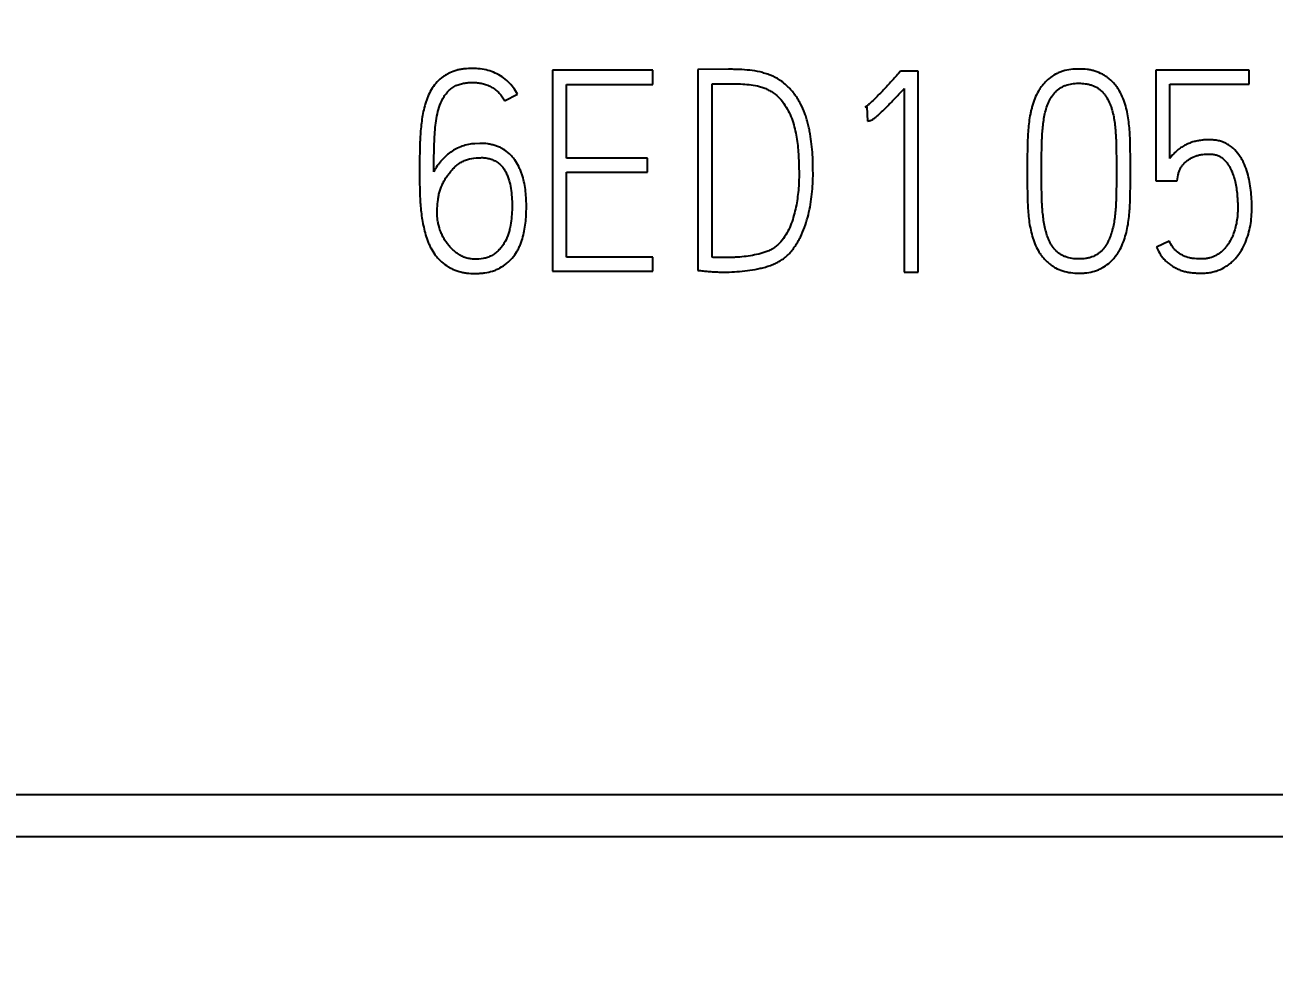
# Model space of a CAD drawing. Extents: x 0 to 420, y 0 to 297.
# Drawn here: x 121.36 to 131.27, y 167.11 to 174.7 of the extents above; entities that cross this region are included whole.
import ezdxf

# ---------------------------------------------------------------- set-up
doc = ezdxf.new("R2010")
doc.units = 0
doc.header["$LTSCALE"] = 23.1
for name, color, linetype in [('10000_FRONT', 7, 'CONTINUOUS'), ('10100_DIM_FRONT', 7, 'CONTINUOUS'), ('10500_FRONT_LABELING', 7, 'CONTINUOUS')]:
    doc.layers.add(name, color=color, linetype=linetype)
doc.styles.get("Standard").update_dxf_attribs({"font": 'txt', "width": 0.8})
doc.dimstyles.new('DIMSTYLE_1', dxfattribs={"dimtxt": 3.5, "dimasz": 3.5, "dimexe": 0.18, "dimexo": 0.0625, "dimgap": 0.09, "dimtad": 1, "dimtxsty": 'STANDARD', "dimcen": 0.09, "dimazin": 3, "dimtp": 0.05, "dimtm": 0.05, "dimtfac": 1, "dimtofl": 0, "dimtmove": 0, "dimatfit": 3, "dimtolj": 1})

# ---------------------------------------------------------------- blocks, each defined once
blk = doc.blocks.new('*D1')
at = {"layer": '10100_DIM_FRONT', "linetype": 'CONTINUOUS'}
for p, q in [((110.808052, 190.739389), (110.808052, 134.086548)), ((146.308052, 190.739389), (146.308052, 134.086548)), ((110.808052, 136.086548), (128.558052, 136.086548)), ((146.308052, 136.086548), (128.558052, 136.086548))]:
    blk.add_line(p, q, dxfattribs=at)
for points in [[(114.308052, 136.586548), (110.808052, 136.086548), (114.308052, 135.586548)], [(142.808052, 135.586548), (146.308052, 136.086548), (142.808052, 136.586548)]]:
    blk.add_solid(points, dxfattribs=at)
at = {"layer": '10100_DIM_FRONT', "linetype": 'CONTINUOUS', "width": 0.678571}
blk.add_text('35,5', height=3.5, dxfattribs=at).set_placement((124.727394, 136.961548))

msp = doc.modelspace()

# ---------------------------------------------------------------- linework, layer by layer
at = {"layer": '10000_FRONT', "color": 7, "linetype": 'CONTINUOUS'}
for p, q in [((110.8081, 168.5929), (146.3081, 168.5929)), ((110.8081, 168.2599), (146.3081, 168.2599))]:
    msp.add_line(p, q, dxfattribs=at)
at = {"layer": '10500_FRONT_LABELING', "color": 7, "linetype": 'CONTINUOUS'}
for p, q in [((126.9418, 174.347), (126.6977, 174.3448)), ((126.6977, 174.3448), (126.6977, 172.7515)), ((125.5437, 174.3404), (125.5437, 172.7448)), ((126.3404, 174.3404), (125.5437, 174.3404)), ((126.3404, 174.2272), (126.3404, 174.3404)), ((128.3065, 174.3315), (128.291, 174.3138)), ((128.4463, 174.3315), (128.3065, 174.3315)), ((128.4463, 172.7382), (128.4463, 174.3315)), ((130.3326, 174.3404), (130.3326, 173.4616)), ((131.0716, 174.3404), (130.3326, 174.3404)), ((131.0716, 174.2294), (131.0716, 174.3404)), ((125.1642, 174.0963), (125.2663, 174.1495)), ((125.6547, 173.6414), (125.6547, 174.2272)), ((125.6547, 174.2272), (126.3404, 174.2272)), ((126.8108, 172.8558), (126.8108, 174.2317)), ((126.8108, 174.2317), (126.9861, 174.2317)), ((128.3354, 174.1939), (128.3354, 172.7382)), ((130.4436, 173.6391), (130.4436, 174.2294)), ((130.4436, 174.2294), (131.0716, 174.2294)), ((128.0247, 174.0452), (128.038, 174.0497)), ((128.038, 174.0497), (128.0447, 173.9365)), ((124.9689, 173.759), (124.929, 173.7568)), ((124.9379, 173.6436), (124.9734, 173.6458)), ((126.2982, 173.6414), (125.6547, 173.6414)), ((126.2982, 173.5304), (126.2982, 173.6414)), ((129.3118, 173.5504), (129.3118, 173.526)), ((129.425, 173.526), (129.425, 173.5504)), ((130.0197, 173.5504), (130.0197, 173.526)), ((130.1307, 173.526), (130.1307, 173.5504)), ((125.6547, 172.8558), (125.6547, 173.5304)), ((125.6547, 173.5304), (126.2982, 173.5304)), ((130.3326, 173.4616), (130.5013, 173.4616)), ((130.5013, 173.4616), (130.5101, 173.5104)), ((130.4391, 172.9823), (130.337, 172.9357)), ((126.3404, 172.8558), (125.6547, 172.8558)), ((126.3404, 172.7448), (126.3404, 172.8558)), ((125.5437, 172.7448), (126.3404, 172.7448)), ((128.3354, 172.7382), (128.4463, 172.7382))]:
    msp.add_line(p, q, dxfattribs=at)
for points, knots in [([(125.2663, 174.1495), (125.2568, 174.168), (125.2458, 174.1855), (125.2213, 174.2184), (125.2076, 174.2339), (125.1774, 174.2626), (125.1613, 174.2754), (125.1271, 174.2982), (125.1091, 174.3082), (125.0523, 174.3341), (125.0126, 174.3449), (124.9507, 174.3526), (124.93, 174.3537), (124.889, 174.3537), (124.8685, 174.3527), (124.8379, 174.3493), (124.8277, 174.3479), (124.8074, 174.3444), (124.7972, 174.3422), (124.767, 174.3344), (124.7476, 174.3275), (124.7196, 174.3144), (124.7105, 174.3096), (124.6926, 174.2991), (124.6838, 174.2934), (124.6586, 174.2753), (124.6431, 174.2618), (124.6149, 174.2317), (124.6021, 174.2151), (124.5796, 174.1805), (124.5697, 174.1625), (124.5569, 174.1344), (124.553, 174.1249), (124.5456, 174.1056), (124.5422, 174.0957), (124.5328, 174.0662), (124.5275, 174.0463), (124.5182, 174.0064), (124.5142, 173.9864), (124.5077, 173.9461), (124.505, 173.9258), (124.5006, 173.8852), (124.4987, 173.8648), (124.4956, 173.824), (124.4944, 173.8036), (124.4917, 173.742), (124.491, 173.7009), (124.4899, 173.6189), (124.4896, 173.5779), (124.4896, 173.4959), (124.4901, 173.455), (124.4914, 173.3732), (124.4924, 173.3323), (124.4966, 173.2711), (124.4984, 173.2508), (124.5027, 173.2102), (124.5052, 173.1899), (124.5112, 173.1494), (124.5148, 173.1292), (124.5233, 173.0889), (124.5282, 173.0688), (124.5393, 173.0287), (124.5455, 173.0087), (124.5566, 172.9789), (124.5606, 172.969), (124.5692, 172.9497), (124.5738, 172.9402), (124.5886, 172.9122), (124.5997, 172.8942), (124.6184, 172.8683), (124.625, 172.8599), (124.6387, 172.8439), (124.6459, 172.8362), (124.6685, 172.8143), (124.685, 172.8012), (124.7113, 172.7834), (124.7204, 172.7778), (124.739, 172.7675), (124.7484, 172.7629), (124.7773, 172.7503), (124.7974, 172.7437), (124.8284, 172.7365), (124.8389, 172.7345), (124.8598, 172.7313), (124.8913, 172.7276), (124.9228, 172.7267), (124.9543, 172.7275), (124.9649, 172.728), (124.9859, 172.7297), (124.9965, 172.731), (125.028, 172.7357), (125.0486, 172.7403), (125.0787, 172.7499), (125.0886, 172.7535), (125.1082, 172.7616), (125.1179, 172.7661), (125.1461, 172.7809), (125.1637, 172.7925), (125.1882, 172.8121), (125.1961, 172.819), (125.2113, 172.8337), (125.2187, 172.8415), (125.2394, 172.8657), (125.2515, 172.8829), (125.2676, 172.9102), (125.2726, 172.9195), (125.2819, 172.9386), (125.2862, 172.9483), (125.306, 172.9972), (125.3163, 173.0379), (125.3271, 173.1002), (125.3299, 173.1212), (125.3341, 173.1631), (125.3355, 173.184), (125.3372, 173.2259), (125.3375, 173.2468), (125.3371, 173.2886), (125.3357, 173.3304), (125.3318, 173.3722), (125.3263, 173.414), (125.3227, 173.4349), (125.3136, 173.4762), (125.3082, 173.4965), (125.2981, 173.5265), (125.2944, 173.5364), (125.2863, 173.556), (125.2819, 173.5657), (125.2676, 173.594), (125.2568, 173.6119), (125.2383, 173.6372), (125.2317, 173.6454), (125.2178, 173.6612), (125.2104, 173.6689), (125.187, 173.6906), (125.1701, 173.7033), (125.1429, 173.7194), (125.1334, 173.7243), (125.1139, 173.733), (125.0941, 173.7406), (125.0738, 173.7463), (125.0534, 173.7513), (125.043, 173.7534), (125.0117, 173.7585), (124.9903, 173.7602), (124.9689, 173.759)], [0, 0, 0, 0, 0.015625, 0.015625, 0.03125, 0.03125, 0.046875, 0.046875, 0.0625, 0.0625, 0.09375, 0.09375, 0.109375, 0.109375, 0.125, 0.125, 0.132812, 0.132812, 0.140625, 0.140625, 0.15625, 0.15625, 0.164062, 0.164062, 0.171875, 0.171875, 0.1875, 0.1875, 0.203125, 0.203125, 0.21875, 0.21875, 0.226562, 0.226562, 0.234375, 0.234375, 0.25, 0.25, 0.265625, 0.265625, 0.28125, 0.28125, 0.296875, 0.296875, 0.3125, 0.3125, 0.34375, 0.34375, 0.375, 0.375, 0.40625, 0.40625, 0.4375, 0.4375, 0.453125, 0.453125, 0.46875, 0.46875, 0.484375, 0.484375, 0.5, 0.5, 0.515625, 0.515625, 0.523438, 0.523438, 0.53125, 0.53125, 0.546875, 0.546875, 0.554688, 0.554688, 0.5625, 0.5625, 0.578125, 0.578125, 0.585938, 0.585938, 0.59375, 0.59375, 0.609375, 0.609375, 0.617188, 0.617188, 0.625, 0.640625, 0.640625, 0.648438, 0.648438, 0.65625, 0.65625, 0.671875, 0.671875, 0.679688, 0.679688, 0.6875, 0.6875, 0.703125, 0.703125, 0.710938, 0.710938, 0.71875, 0.71875, 0.734375, 0.734375, 0.742188, 0.742188, 0.75, 0.75, 0.78125, 0.78125, 0.796875, 0.796875, 0.8125, 0.8125, 0.828125, 0.828125, 0.84375, 0.859375, 0.859375, 0.875, 0.875, 0.890625, 0.890625, 0.898438, 0.898438, 0.90625, 0.90625, 0.921875, 0.921875, 0.929688, 0.929688, 0.9375, 0.9375, 0.953125, 0.953125, 0.960938, 0.960938, 0.96875, 0.976562, 0.976562, 0.984375, 0.984375, 1, 1, 1, 1]), ([(126.6977, 172.7515), (126.7115, 172.7501), (126.7254, 172.7488), (126.7531, 172.7461), (126.767, 172.7448), (126.7947, 172.7423), (126.8085, 172.7412), (126.8362, 172.7396), (126.85, 172.7391), (126.8914, 172.738), (126.919, 172.7379), (126.9741, 172.7395), (127.0016, 172.741), (127.0566, 172.7455), (127.084, 172.7487), (127.1388, 172.7568), (127.1661, 172.7619), (127.207, 172.7711), (127.2206, 172.7745), (127.2478, 172.7821), (127.2612, 172.7865), (127.2875, 172.7962), (127.3005, 172.8015), (127.3258, 172.8134), (127.3383, 172.8198), (127.3625, 172.8342), (127.3743, 172.8422), (127.3964, 172.8594), (127.4068, 172.8687), (127.4364, 172.8981), (127.4538, 172.92), (127.4775, 172.955), (127.4849, 172.9668), (127.499, 172.991), (127.5056, 173.0032), (127.5243, 173.0406), (127.5351, 173.0662), (127.5541, 173.1187), (127.5624, 173.1456), (127.5769, 173.1996), (127.5831, 173.2267), (127.5934, 173.2812), (127.5975, 173.3086), (127.6042, 173.3635), (127.6069, 173.3911), (127.6106, 173.4465), (127.6116, 173.4742), (127.6121, 173.53), (127.6116, 173.558), (127.6104, 173.6138), (127.6097, 173.6417), (127.6065, 173.6973), (127.604, 173.725), (127.5979, 173.7802), (127.5941, 173.8077), (127.5867, 173.8488), (127.584, 173.8624), (127.5781, 173.8897), (127.5749, 173.9033), (127.568, 173.9304), (127.5643, 173.9439), (127.5561, 173.9709), (127.5517, 173.9843), (127.537, 174.0238), (127.5255, 174.0493), (127.5059, 174.0865), (127.499, 174.0987), (127.4841, 174.1226), (127.4761, 174.1343), (127.4594, 174.1569), (127.4506, 174.1678), (127.4322, 174.1888), (127.4227, 174.199), (127.4028, 174.2185), (127.3924, 174.2278), (127.3761, 174.2411), (127.3705, 174.2454), (127.3591, 174.2537), (127.3532, 174.2578), (127.3235, 174.277), (127.2984, 174.2896), (127.2595, 174.3053), (127.2463, 174.31), (127.2195, 174.3186), (127.2058, 174.3225), (127.1647, 174.3323), (127.1371, 174.3365), (127.0815, 174.3422), (127.0536, 174.3438), (127.0117, 174.3457), (126.9978, 174.3462), (126.9698, 174.347), (126.9558, 174.3472), (126.9418, 174.347)], [0, 0, 0, 0, 0.015625, 0.015625, 0.03125, 0.03125, 0.046875, 0.046875, 0.0625, 0.0625, 0.09375, 0.09375, 0.125, 0.125, 0.15625, 0.15625, 0.1875, 0.1875, 0.203125, 0.203125, 0.21875, 0.21875, 0.234375, 0.234375, 0.25, 0.25, 0.265625, 0.265625, 0.28125, 0.28125, 0.3125, 0.3125, 0.328125, 0.328125, 0.34375, 0.34375, 0.375, 0.375, 0.40625, 0.40625, 0.4375, 0.4375, 0.46875, 0.46875, 0.5, 0.5, 0.53125, 0.53125, 0.5625, 0.5625, 0.59375, 0.59375, 0.625, 0.625, 0.65625, 0.65625, 0.671875, 0.671875, 0.6875, 0.6875, 0.703125, 0.703125, 0.71875, 0.71875, 0.75, 0.75, 0.765625, 0.765625, 0.78125, 0.78125, 0.796875, 0.796875, 0.8125, 0.8125, 0.828125, 0.828125, 0.835938, 0.835938, 0.84375, 0.84375, 0.875, 0.875, 0.890625, 0.890625, 0.90625, 0.90625, 0.9375, 0.9375, 0.96875, 0.96875, 0.984375, 0.984375, 1, 1, 1, 1]), ([(130.1307, 173.5504), (130.1307, 173.5927), (130.1304, 173.635), (130.1295, 173.7195), (130.129, 173.7618), (130.1256, 173.8461), (130.1224, 173.8881), (130.1146, 173.951), (130.1114, 173.9719), (130.1035, 174.0136), (130.0987, 174.0344), (130.087, 174.0758), (130.0803, 174.0962), (130.0645, 174.136), (130.0553, 174.1553), (130.039, 174.1832), (130.0331, 174.1923), (130.0207, 174.2098), (130.0142, 174.2183), (129.9936, 174.2428), (129.9786, 174.258), (129.9537, 174.2786), (129.945, 174.2851), (129.9271, 174.2971), (129.918, 174.3026), (129.8897, 174.3176), (129.8699, 174.3256), (129.8389, 174.335), (129.8284, 174.3376), (129.8074, 174.3421), (129.7968, 174.3439), (129.765, 174.348), (129.7437, 174.3493), (129.7008, 174.3493), (129.6791, 174.348), (129.6367, 174.3424), (129.6158, 174.338), (129.585, 174.3287), (129.5748, 174.3251), (129.5548, 174.3169), (129.5256, 174.3032), (129.499, 174.2853), (129.4741, 174.2646), (129.4661, 174.2573), (129.451, 174.2421), (129.4438, 174.2342), (129.4301, 174.2177), (129.4236, 174.2092), (129.4112, 174.1916), (129.4053, 174.1825), (129.389, 174.1547), (129.38, 174.1354), (129.3642, 174.0959), (129.3575, 174.0757), (129.3486, 174.0448), (129.3459, 174.0344), (129.3408, 174.0137), (129.3386, 174.0032), (129.3323, 173.972), (129.3289, 173.951), (129.3204, 173.8882), (129.317, 173.8461), (129.3134, 173.7618), (129.313, 173.7195), (129.312, 173.635), (129.3118, 173.5927), (129.3118, 173.5504)], [0, 0, 0, 0, 0.0625, 0.0625, 0.125, 0.125, 0.1875, 0.1875, 0.21875, 0.21875, 0.25, 0.25, 0.28125, 0.28125, 0.3125, 0.3125, 0.328125, 0.328125, 0.34375, 0.34375, 0.375, 0.375, 0.390625, 0.390625, 0.40625, 0.40625, 0.4375, 0.4375, 0.453125, 0.453125, 0.46875, 0.46875, 0.5, 0.5, 0.53125, 0.53125, 0.5625, 0.5625, 0.578125, 0.578125, 0.59375, 0.625, 0.625, 0.640625, 0.640625, 0.65625, 0.65625, 0.671875, 0.671875, 0.6875, 0.6875, 0.71875, 0.71875, 0.75, 0.75, 0.765625, 0.765625, 0.78125, 0.78125, 0.8125, 0.8125, 0.875, 0.875, 0.9375, 0.9375, 1, 1, 1, 1]), ([(128.291, 174.3138), (128.2806, 174.3019), (128.2699, 174.2903), (128.2486, 174.267), (128.2379, 174.2554), (128.2059, 174.2205), (128.1844, 174.1974), (128.1409, 174.1517), (128.1191, 174.1289), (128.0851, 174.096), (128.0736, 174.0853), (128.0558, 174.0696), (128.0498, 174.0645), (128.0377, 174.0544), (128.0315, 174.0496), (128.0247, 174.0452)], [0, 0, 0, 0, 0.125, 0.125, 0.25, 0.25, 0.5, 0.5, 0.75, 0.75, 0.875, 0.875, 0.9375, 0.9375, 1, 1, 1, 1]), ([(124.6028, 173.5348), (124.6027, 173.5839), (124.6033, 173.633), (124.605, 173.7066), (124.6058, 173.7311), (124.6076, 173.7801), (124.6087, 173.8046), (124.6117, 173.8535), (124.6137, 173.878), (124.6193, 173.9268), (124.6231, 173.9512), (124.6327, 173.9992), (124.6385, 174.0229), (124.6534, 174.0693), (124.6625, 174.0921), (124.6804, 174.125), (124.687, 174.1355), (124.7014, 174.1555), (124.7093, 174.165), (124.7223, 174.1785), (124.7268, 174.1828), (124.7362, 174.1909), (124.741, 174.1948), (124.7559, 174.2056), (124.7665, 174.2118), (124.7832, 174.2198), (124.789, 174.2223), (124.8007, 174.2266), (124.8066, 174.2286), (124.8244, 174.2337), (124.8365, 174.2363), (124.8609, 174.2401), (124.8732, 174.2414), (124.898, 174.2428), (124.9104, 174.2429), (124.9351, 174.2421), (124.9474, 174.2411), (124.972, 174.2377), (124.9842, 174.2352), (125.0202, 174.2255), (125.043, 174.2162), (125.0699, 174.2005), (125.0752, 174.1972), (125.0854, 174.1902), (125.0904, 174.1865), (125.1048, 174.175), (125.1138, 174.1667), (125.1306, 174.1486), (125.1384, 174.1388), (125.1524, 174.1182), (125.1587, 174.1075), (125.1642, 174.0963)], [0, 0, 0, 0, 0.125, 0.125, 0.1875, 0.1875, 0.25, 0.25, 0.3125, 0.3125, 0.375, 0.375, 0.4375, 0.4375, 0.5, 0.5, 0.53125, 0.53125, 0.5625, 0.5625, 0.578125, 0.578125, 0.59375, 0.59375, 0.625, 0.625, 0.640625, 0.640625, 0.65625, 0.65625, 0.6875, 0.6875, 0.71875, 0.71875, 0.75, 0.75, 0.78125, 0.78125, 0.8125, 0.8125, 0.875, 0.875, 0.890625, 0.890625, 0.90625, 0.90625, 0.9375, 0.9375, 0.96875, 0.96875, 1, 1, 1, 1]), ([(126.9861, 174.2317), (127.0088, 174.2317), (127.0315, 174.231), (127.0766, 174.2286), (127.0991, 174.2269), (127.1439, 174.2212), (127.1662, 174.217), (127.1992, 174.2074), (127.21, 174.2037), (127.2313, 174.1957), (127.2418, 174.1913), (127.2623, 174.1815), (127.2723, 174.1761), (127.2919, 174.1642), (127.3014, 174.1577), (127.3286, 174.1368), (127.3447, 174.121), (127.3738, 174.0862), (127.3869, 174.0672), (127.4102, 174.0282), (127.4207, 174.0082), (127.439, 173.9668), (127.4469, 173.9455), (127.4607, 173.902), (127.4665, 173.88), (127.4766, 173.836), (127.4808, 173.8138), (127.4874, 173.7694), (127.4899, 173.7471), (127.4939, 173.7024), (127.4954, 173.6799), (127.4979, 173.635), (127.4989, 173.6125), (127.5004, 173.5675), (127.5009, 173.545), (127.5011, 173.4998), (127.5008, 173.4773), (127.499, 173.4323), (127.4975, 173.4099), (127.4934, 173.3652), (127.4883, 173.3207), (127.4808, 173.2764), (127.4717, 173.2324), (127.4664, 173.2104), (127.4481, 173.1449), (127.4329, 173.1024), (127.4015, 173.0419), (127.3899, 173.0226), (127.3637, 172.9861), (127.3492, 172.969), (127.3282, 172.9498), (127.3238, 172.946), (127.3149, 172.9389), (127.3014, 172.9286), (127.287, 172.9198), (127.267, 172.9095), (127.2565, 172.9052), (127.2352, 172.8972), (127.2244, 172.8935), (127.1919, 172.8835), (127.17, 172.8783), (127.126, 172.8694), (127.1038, 172.8657), (127.0593, 172.86), (127.0369, 172.8578), (127.0031, 172.8557), (126.9918, 172.8552), (126.9692, 172.8544), (126.9579, 172.8541), (126.9239, 172.8534), (126.9013, 172.8536), (126.8674, 172.8536), (126.8561, 172.8535), (126.8334, 172.854), (126.8221, 172.8546), (126.8108, 172.8558)], [0, 0, 0, 0, 0.03125, 0.03125, 0.0625, 0.0625, 0.09375, 0.09375, 0.109375, 0.109375, 0.125, 0.125, 0.140625, 0.140625, 0.15625, 0.15625, 0.1875, 0.1875, 0.21875, 0.21875, 0.25, 0.25, 0.28125, 0.28125, 0.3125, 0.3125, 0.34375, 0.34375, 0.375, 0.375, 0.40625, 0.40625, 0.4375, 0.4375, 0.46875, 0.46875, 0.5, 0.5, 0.53125, 0.53125, 0.5625, 0.59375, 0.59375, 0.625, 0.625, 0.6875, 0.6875, 0.71875, 0.71875, 0.75, 0.75, 0.757812, 0.757812, 0.765625, 0.78125, 0.78125, 0.796875, 0.796875, 0.8125, 0.8125, 0.84375, 0.84375, 0.875, 0.875, 0.90625, 0.90625, 0.921875, 0.921875, 0.9375, 0.9375, 0.96875, 0.96875, 0.984375, 0.984375, 1, 1, 1, 1]), ([(128.0447, 173.9365), (128.0489, 173.9365), (128.0529, 173.9372), (128.061, 173.9389), (128.065, 173.9398), (128.0728, 173.9427), (128.0765, 173.9445), (128.0836, 173.9486), (128.087, 173.9508), (128.0971, 173.9579), (128.1036, 173.9629), (128.1164, 173.9732), (128.1226, 173.9785), (128.141, 173.9947), (128.153, 174.0059), (128.1766, 174.0286), (128.1882, 174.0401), (128.2229, 174.0749), (128.2456, 174.0985), (128.2907, 174.146), (128.3131, 174.1699), (128.3354, 174.1939)], [0, 0, 0, 0, 0.03125, 0.03125, 0.0625, 0.0625, 0.09375, 0.09375, 0.125, 0.125, 0.1875, 0.1875, 0.25, 0.25, 0.375, 0.375, 0.5, 0.5, 0.75, 0.75, 1, 1, 1, 1]), ([(129.425, 173.5504), (129.425, 173.5854), (129.4252, 173.6204), (129.426, 173.6904), (129.4264, 173.7254), (129.428, 173.7778), (129.4287, 173.7953), (129.4306, 173.8302), (129.4318, 173.8477), (129.4348, 173.8826), (129.4365, 173.9), (129.4408, 173.9348), (129.4434, 173.9522), (129.4498, 173.9865), (129.4536, 174.0035), (129.4628, 174.037), (129.468, 174.0535), (129.4777, 174.0779), (129.4812, 174.0859), (129.4889, 174.1018), (129.4931, 174.1096), (129.5069, 174.1324), (129.5173, 174.1466), (129.535, 174.1665), (129.5413, 174.1728), (129.5544, 174.1847), (129.5613, 174.1902), (129.5756, 174.2003), (129.5831, 174.2049), (129.5988, 174.213), (129.607, 174.2165), (129.6322, 174.2256), (129.6494, 174.2296), (129.6843, 174.2348), (129.7022, 174.236), (129.7376, 174.2362), (129.7551, 174.2352), (129.7813, 174.2316), (129.79, 174.2301), (129.8072, 174.2261), (129.8159, 174.2237), (129.8412, 174.215), (129.8573, 174.2074), (129.8797, 174.1928), (129.8869, 174.1874), (129.9004, 174.1758), (129.9067, 174.1696), (129.9184, 174.1563), (129.9239, 174.1493), (129.9343, 174.1348), (129.9393, 174.1274), (129.9531, 174.1047), (129.961, 174.089), (129.9713, 174.0645), (129.9744, 174.0562), (129.9802, 174.0395), (129.9829, 174.0309), (129.9903, 174.0054), (129.9944, 173.9882), (130.001, 173.9538), (130.0036, 173.9364), (130.008, 173.9017), (130.0097, 173.8842), (130.0127, 173.8493), (130.014, 173.8318), (130.0159, 173.7967), (130.0166, 173.7792), (130.0182, 173.7264), (130.0187, 173.6912), (130.0195, 173.6208), (130.0197, 173.5856), (130.0197, 173.5504)], [0, 0, 0, 0, 0.0625, 0.0625, 0.125, 0.125, 0.15625, 0.15625, 0.1875, 0.1875, 0.21875, 0.21875, 0.25, 0.25, 0.28125, 0.28125, 0.3125, 0.3125, 0.328125, 0.328125, 0.34375, 0.34375, 0.375, 0.375, 0.390625, 0.390625, 0.40625, 0.40625, 0.421875, 0.421875, 0.4375, 0.4375, 0.46875, 0.46875, 0.5, 0.5, 0.53125, 0.53125, 0.546875, 0.546875, 0.5625, 0.5625, 0.59375, 0.59375, 0.609375, 0.609375, 0.625, 0.625, 0.640625, 0.640625, 0.65625, 0.65625, 0.6875, 0.6875, 0.703125, 0.703125, 0.71875, 0.71875, 0.75, 0.75, 0.78125, 0.78125, 0.8125, 0.8125, 0.84375, 0.84375, 0.875, 0.875, 0.9375, 0.9375, 1, 1, 1, 1]), ([(124.929, 173.7568), (124.8943, 173.7548), (124.8607, 173.7481), (124.8118, 173.7312), (124.7957, 173.7244), (124.7651, 173.7088), (124.7505, 173.6999), (124.7296, 173.6849), (124.7229, 173.6796), (124.7097, 173.6685), (124.7032, 173.6627), (124.6844, 173.6449), (124.6725, 173.6324), (124.6552, 173.6133), (124.6495, 173.6069), (124.6387, 173.5937), (124.6335, 173.5869), (124.619, 173.5656), (124.6103, 173.5507), (124.6028, 173.5348)], [0, 0, 0, 0, 0.25, 0.25, 0.375, 0.375, 0.5, 0.5, 0.5625, 0.5625, 0.625, 0.625, 0.75, 0.75, 0.8125, 0.8125, 0.875, 0.875, 1, 1, 1, 1]), ([(130.337, 172.9357), (130.3468, 172.9146), (130.3577, 172.8942), (130.3768, 172.8656), (130.3837, 172.8563), (130.3986, 172.8387), (130.4067, 172.8303), (130.4239, 172.8143), (130.4329, 172.807), (130.4515, 172.7932), (130.461, 172.7868), (130.4808, 172.7747), (130.491, 172.7692), (130.5122, 172.7594), (130.5232, 172.7551), (130.5453, 172.7476), (130.5565, 172.7444), (130.579, 172.7388), (130.5905, 172.7366), (130.6136, 172.7334), (130.6254, 172.7324), (130.6488, 172.7309), (130.6605, 172.7303), (130.6839, 172.7294), (130.6956, 172.7291), (130.7189, 172.7297), (130.7305, 172.7305), (130.7538, 172.7332), (130.7654, 172.7351), (130.7886, 172.7401), (130.8001, 172.7431), (130.8336, 172.7539), (130.855, 172.7633), (130.8859, 172.7807), (130.8959, 172.7871), (130.9151, 172.8008), (130.9242, 172.8081), (130.9418, 172.8235), (130.9502, 172.8317), (130.9663, 172.8489), (130.9739, 172.858), (130.9956, 172.8859), (131.0083, 172.9056), (131.0308, 172.9465), (131.0407, 172.9678), (131.0579, 173.0117), (131.0652, 173.034), (131.0771, 173.079), (131.0817, 173.1018), (131.0887, 173.1479), (131.091, 173.1712), (131.0936, 173.2181), (131.0939, 173.2416), (131.0936, 173.2884), (131.0919, 173.335), (131.0873, 173.3814), (131.0812, 173.4277), (131.0773, 173.4508), (131.0675, 173.4967), (131.0614, 173.5197), (131.0468, 173.5643), (131.0382, 173.5862), (131.0227, 173.618), (131.0171, 173.6285), (131.0052, 173.6487), (130.9988, 173.6585), (130.9784, 173.687), (130.9631, 173.7046), (130.9409, 173.7242), (130.9363, 173.7281), (130.9269, 173.7353), (130.9221, 173.7388), (130.9075, 173.7486), (130.8973, 173.7546), (130.8762, 173.765), (130.8651, 173.7696), (130.8426, 173.777), (130.8311, 173.7799), (130.808, 173.7843), (130.7963, 173.7858), (130.7726, 173.7876), (130.7607, 173.788), (130.7372, 173.7877), (130.7255, 173.787), (130.7021, 173.7852), (130.6905, 173.7839), (130.6673, 173.7802), (130.6558, 173.7779), (130.6328, 173.7722), (130.6214, 173.7688), (130.599, 173.7611), (130.588, 173.7567), (130.5668, 173.7468), (130.5565, 173.7412), (130.5363, 173.7289), (130.5264, 173.7222), (130.5075, 173.708), (130.4985, 173.7004), (130.4813, 173.6843), (130.4732, 173.6759), (130.4577, 173.6582), (130.4503, 173.6489), (130.4436, 173.6391)], [0, 0, 0, 0, 0.03125, 0.03125, 0.046875, 0.046875, 0.0625, 0.0625, 0.078125, 0.078125, 0.09375, 0.09375, 0.109375, 0.109375, 0.125, 0.125, 0.140625, 0.140625, 0.15625, 0.15625, 0.171875, 0.171875, 0.1875, 0.1875, 0.203125, 0.203125, 0.21875, 0.21875, 0.234375, 0.234375, 0.25, 0.25, 0.28125, 0.28125, 0.296875, 0.296875, 0.3125, 0.3125, 0.328125, 0.328125, 0.34375, 0.34375, 0.375, 0.375, 0.40625, 0.40625, 0.4375, 0.4375, 0.46875, 0.46875, 0.5, 0.5, 0.53125, 0.53125, 0.5625, 0.59375, 0.59375, 0.625, 0.625, 0.65625, 0.65625, 0.6875, 0.6875, 0.703125, 0.703125, 0.71875, 0.71875, 0.75, 0.75, 0.757812, 0.757812, 0.765625, 0.765625, 0.78125, 0.78125, 0.796875, 0.796875, 0.8125, 0.8125, 0.828125, 0.828125, 0.84375, 0.84375, 0.859375, 0.859375, 0.875, 0.875, 0.890625, 0.890625, 0.90625, 0.90625, 0.921875, 0.921875, 0.9375, 0.9375, 0.953125, 0.953125, 0.96875, 0.96875, 0.984375, 0.984375, 1, 1, 1, 1]), ([(130.5101, 173.5104), (130.5105, 173.515), (130.5116, 173.5194), (130.5142, 173.5281), (130.5155, 173.5325), (130.5198, 173.5454), (130.5234, 173.5538), (130.5322, 173.5695), (130.5373, 173.5769), (130.5483, 173.5912), (130.5542, 173.5981), (130.5669, 173.6108), (130.5737, 173.6167), (130.5881, 173.6276), (130.5957, 173.6326), (130.6188, 173.6465), (130.6349, 173.6543), (130.6605, 173.6629), (130.6693, 173.6653), (130.687, 173.6691), (130.6959, 173.6705), (130.7226, 173.6738), (130.7405, 173.6749), (130.7675, 173.6745), (130.7765, 173.674), (130.7946, 173.6717), (130.8034, 173.67), (130.8164, 173.6662), (130.8206, 173.6648), (130.8291, 173.6614), (130.8333, 173.6596), (130.8454, 173.6534), (130.8529, 173.6485), (130.867, 173.6373), (130.8736, 173.6311), (130.886, 173.6178), (130.8916, 173.6109), (130.9023, 173.5964), (130.9073, 173.589), (130.9167, 173.5737), (130.9212, 173.5659), (130.9336, 173.5417), (130.9403, 173.5252), (130.952, 173.4915), (130.9569, 173.4743), (130.9654, 173.4396), (130.9689, 173.4219), (130.9743, 173.3865), (130.9762, 173.3688), (130.9792, 173.3333), (130.9804, 173.3155), (130.9823, 173.28), (130.9829, 173.2622), (130.9827, 173.2266), (130.982, 173.2088), (130.979, 173.1731), (130.9766, 173.1551), (130.9704, 173.1198), (130.9665, 173.1023), (130.9571, 173.0678), (130.9515, 173.0508), (130.9415, 173.0256), (130.938, 173.0173), (130.9303, 173.001), (130.9263, 172.9931), (130.9133, 172.9696), (130.9035, 172.9545), (130.8868, 172.9333), (130.8808, 172.9264), (130.8683, 172.9134), (130.8618, 172.9072), (130.8482, 172.8956), (130.8411, 172.89), (130.8264, 172.8797), (130.8186, 172.8749), (130.7948, 172.8619), (130.7783, 172.8552), (130.7523, 172.8483), (130.7435, 172.8465), (130.7255, 172.8439), (130.7165, 172.8431), (130.6985, 172.8424), (130.6896, 172.8424), (130.6716, 172.8429), (130.6627, 172.8433), (130.6448, 172.8445), (130.6358, 172.8453), (130.618, 172.8474), (130.609, 172.8487), (130.5825, 172.8545), (130.5656, 172.8604), (130.5414, 172.8721), (130.5335, 172.8766), (130.5183, 172.8863), (130.511, 172.8915), (130.497, 172.9027), (130.4903, 172.9086), (130.4778, 172.9215), (130.4719, 172.9285), (130.4558, 172.9502), (130.447, 172.966), (130.4391, 172.9823)], [0, 0, 0, 0, 0.007812, 0.007812, 0.015625, 0.015625, 0.03125, 0.03125, 0.046875, 0.046875, 0.0625, 0.0625, 0.078125, 0.078125, 0.09375, 0.09375, 0.125, 0.125, 0.140625, 0.140625, 0.15625, 0.15625, 0.1875, 0.1875, 0.203125, 0.203125, 0.21875, 0.21875, 0.226562, 0.226562, 0.234375, 0.234375, 0.25, 0.25, 0.265625, 0.265625, 0.28125, 0.28125, 0.296875, 0.296875, 0.3125, 0.3125, 0.34375, 0.34375, 0.375, 0.375, 0.40625, 0.40625, 0.4375, 0.4375, 0.46875, 0.46875, 0.5, 0.5, 0.53125, 0.53125, 0.5625, 0.5625, 0.59375, 0.59375, 0.625, 0.625, 0.640625, 0.640625, 0.65625, 0.65625, 0.6875, 0.6875, 0.703125, 0.703125, 0.71875, 0.71875, 0.734375, 0.734375, 0.75, 0.75, 0.78125, 0.78125, 0.796875, 0.796875, 0.8125, 0.8125, 0.828125, 0.828125, 0.84375, 0.84375, 0.859375, 0.859375, 0.875, 0.875, 0.90625, 0.90625, 0.921875, 0.921875, 0.9375, 0.9375, 0.953125, 0.953125, 0.96875, 0.96875, 1, 1, 1, 1]), ([(124.9734, 173.6458), (124.9851, 173.6465), (124.9966, 173.646), (125.0195, 173.6431), (125.0308, 173.6408), (125.0533, 173.6351), (125.0644, 173.6315), (125.0856, 173.6226), (125.0957, 173.6172), (125.115, 173.6045), (125.1242, 173.5971), (125.1406, 173.581), (125.1481, 173.5722), (125.1617, 173.5534), (125.1678, 173.5434), (125.1786, 173.5231), (125.1834, 173.5126), (125.1919, 173.4913), (125.1957, 173.4804), (125.2023, 173.4582), (125.2051, 173.447), (125.2125, 173.4132), (125.216, 173.3905), (125.2212, 173.345), (125.2228, 173.3222), (125.224, 173.2878), (125.2242, 173.2763), (125.2242, 173.2533), (125.224, 173.2417), (125.2228, 173.2072), (125.2209, 173.1844), (125.2163, 173.1388), (125.2133, 173.1161), (125.2062, 173.0824), (125.2034, 173.0712), (125.1969, 173.0491), (125.1932, 173.038), (125.181, 173.0054), (125.1714, 172.9845), (125.1533, 172.9548), (125.1466, 172.9451), (125.1322, 172.927), (125.1245, 172.9184), (125.1084, 172.902), (125.0998, 172.8943), (125.0815, 172.8801), (125.0716, 172.8736), (125.0511, 172.8626), (125.0405, 172.858), (125.0185, 172.8507), (125.0071, 172.8479), (124.9727, 172.8415), (124.9496, 172.8398), (124.9207, 172.8405), (124.9149, 172.8408), (124.9033, 172.8417), (124.8974, 172.8424), (124.8801, 172.8451), (124.8688, 172.8477), (124.8467, 172.8547), (124.836, 172.8591), (124.8151, 172.8696), (124.805, 172.8756), (124.7858, 172.8885), (124.7766, 172.8955), (124.7588, 172.9102), (124.7502, 172.918), (124.7338, 172.9345), (124.7259, 172.9433), (124.7113, 172.9612), (124.7044, 172.9705), (124.6915, 172.9897), (124.6854, 172.9996), (124.6742, 173.02), (124.6691, 173.0305), (124.6551, 173.0624), (124.6478, 173.0843), (124.6391, 173.1179), (124.6367, 173.1292), (124.6327, 173.1522), (124.6313, 173.1638), (124.6288, 173.1982), (124.6292, 173.2211), (124.6313, 173.267), (124.633, 173.2899), (124.6378, 173.3242), (124.6397, 173.3356), (124.6444, 173.3582), (124.6471, 173.3694), (124.6567, 173.4024), (124.6651, 173.4236), (124.6804, 173.4547), (124.686, 173.4649), (124.6981, 173.4846), (124.7046, 173.4941), (124.7181, 173.5128), (124.725, 173.5219), (124.7394, 173.5398), (124.7469, 173.5486), (124.7627, 173.5654), (124.7712, 173.5735), (124.7887, 173.5886), (124.7979, 173.5955), (124.8172, 173.6081), (124.8272, 173.6137), (124.8482, 173.6237), (124.8591, 173.6279), (124.892, 173.6382), (124.9146, 173.6421), (124.9379, 173.6436)], [0, 0, 0, 0, 0.015625, 0.015625, 0.03125, 0.03125, 0.046875, 0.046875, 0.0625, 0.0625, 0.078125, 0.078125, 0.09375, 0.09375, 0.109375, 0.109375, 0.125, 0.125, 0.140625, 0.140625, 0.15625, 0.15625, 0.1875, 0.1875, 0.21875, 0.21875, 0.234375, 0.234375, 0.25, 0.25, 0.28125, 0.28125, 0.3125, 0.3125, 0.328125, 0.328125, 0.34375, 0.34375, 0.375, 0.375, 0.390625, 0.390625, 0.40625, 0.40625, 0.421875, 0.421875, 0.4375, 0.4375, 0.453125, 0.453125, 0.46875, 0.46875, 0.5, 0.5, 0.507812, 0.507812, 0.515625, 0.515625, 0.53125, 0.53125, 0.546875, 0.546875, 0.5625, 0.5625, 0.578125, 0.578125, 0.59375, 0.59375, 0.609375, 0.609375, 0.625, 0.625, 0.640625, 0.640625, 0.65625, 0.65625, 0.6875, 0.6875, 0.703125, 0.703125, 0.71875, 0.71875, 0.75, 0.75, 0.78125, 0.78125, 0.796875, 0.796875, 0.8125, 0.8125, 0.84375, 0.84375, 0.859375, 0.859375, 0.875, 0.875, 0.890625, 0.890625, 0.90625, 0.90625, 0.921875, 0.921875, 0.9375, 0.9375, 0.953125, 0.953125, 0.96875, 0.96875, 1, 1, 1, 1]), ([(129.3118, 173.526), (129.3118, 173.4838), (129.312, 173.4417), (129.313, 173.3576), (129.3134, 173.3155), (129.317, 173.2315), (129.3205, 173.1897), (129.3289, 173.1272), (129.3323, 173.1064), (129.3406, 173.0649), (129.3456, 173.0443), (129.3575, 173.0031), (129.3642, 172.9828), (129.3799, 172.9432), (129.3891, 172.924), (129.4055, 172.8963), (129.4115, 172.8872), (129.424, 172.8699), (129.4306, 172.8616), (129.4445, 172.8455), (129.4518, 172.8377), (129.4669, 172.8228), (129.4747, 172.8156), (129.491, 172.8017), (129.4995, 172.795), (129.5171, 172.7827), (129.5261, 172.777), (129.554, 172.7616), (129.5737, 172.7535), (129.6149, 172.7408), (129.6358, 172.7364), (129.6778, 172.7307), (129.6991, 172.7294), (129.7312, 172.7293), (129.742, 172.7296), (129.7633, 172.7308), (129.7739, 172.7318), (129.8054, 172.7359), (129.8261, 172.7402), (129.8566, 172.7495), (129.8667, 172.7531), (129.8867, 172.7613), (129.8964, 172.7659), (129.9245, 172.7812), (129.9419, 172.7934), (129.9664, 172.8141), (129.9743, 172.8214), (129.9894, 172.8367), (129.9966, 172.8446), (130.0103, 172.8609), (130.0168, 172.8694), (130.0293, 172.8868), (130.0351, 172.8958), (130.0516, 172.9234), (130.0609, 172.9425), (130.0771, 172.9817), (130.0841, 173.0017), (130.0962, 173.0425), (130.1014, 173.0633), (130.1099, 173.105), (130.1133, 173.1259), (130.1219, 173.1887), (130.1254, 173.2307), (130.129, 173.3149), (130.1295, 173.3571), (130.1304, 173.4415), (130.1307, 173.4837), (130.1307, 173.526)], [0, 0, 0, 0, 0.0625, 0.0625, 0.125, 0.125, 0.1875, 0.1875, 0.21875, 0.21875, 0.25, 0.25, 0.28125, 0.28125, 0.3125, 0.3125, 0.328125, 0.328125, 0.34375, 0.34375, 0.359375, 0.359375, 0.375, 0.375, 0.390625, 0.390625, 0.40625, 0.40625, 0.4375, 0.4375, 0.46875, 0.46875, 0.5, 0.5, 0.515625, 0.515625, 0.53125, 0.53125, 0.5625, 0.5625, 0.578125, 0.578125, 0.59375, 0.59375, 0.625, 0.625, 0.640625, 0.640625, 0.65625, 0.65625, 0.671875, 0.671875, 0.6875, 0.6875, 0.71875, 0.71875, 0.75, 0.75, 0.78125, 0.78125, 0.8125, 0.8125, 0.875, 0.875, 0.9375, 0.9375, 1, 1, 1, 1]), ([(130.0197, 173.526), (130.0197, 173.4909), (130.0195, 173.4559), (130.0187, 173.3859), (130.0182, 173.3509), (130.0165, 173.2984), (130.0157, 173.2809), (130.0135, 173.246), (130.0122, 173.2285), (130.0071, 173.1761), (130.0026, 173.1413), (129.9919, 173.0898), (129.9877, 173.0728), (129.978, 173.039), (129.9724, 173.0224), (129.9593, 172.9901), (129.9517, 172.9745), (129.9381, 172.952), (129.9332, 172.9446), (129.9228, 172.9303), (129.9173, 172.9234), (129.9057, 172.9103), (129.8995, 172.904), (129.8864, 172.8923), (129.8793, 172.8868), (129.8575, 172.8719), (129.8418, 172.8641), (129.8168, 172.8553), (129.8083, 172.8528), (129.7911, 172.8488), (129.7652, 172.844), (129.7389, 172.8424), (129.7125, 172.8425), (129.7036, 172.8428), (129.6861, 172.8439), (129.6774, 172.8448), (129.6515, 172.8486), (129.6345, 172.8524), (129.6096, 172.8611), (129.6013, 172.8645), (129.5854, 172.8724), (129.5778, 172.8769), (129.5633, 172.8867), (129.5564, 172.8921), (129.5431, 172.9038), (129.5368, 172.9102), (129.5252, 172.9234), (129.5198, 172.9303), (129.5095, 172.9445), (129.5047, 172.9519), (129.4957, 172.967), (129.4915, 172.9749), (129.4839, 172.9908), (129.4805, 172.9989), (129.471, 173.0234), (129.4657, 173.0401), (129.4564, 173.0738), (129.4523, 173.0909), (129.4419, 173.1427), (129.4375, 173.1774), (129.4325, 173.2295), (129.4311, 173.2469), (129.4289, 173.2817), (129.4282, 173.2991), (129.4265, 173.3514), (129.426, 173.3863), (129.4252, 173.4561), (129.425, 173.491), (129.425, 173.526)], [0, 0, 0, 0, 0.0625, 0.0625, 0.125, 0.125, 0.15625, 0.15625, 0.1875, 0.1875, 0.25, 0.25, 0.28125, 0.28125, 0.3125, 0.3125, 0.34375, 0.34375, 0.359375, 0.359375, 0.375, 0.375, 0.390625, 0.390625, 0.40625, 0.40625, 0.4375, 0.4375, 0.453125, 0.453125, 0.46875, 0.5, 0.5, 0.515625, 0.515625, 0.53125, 0.53125, 0.5625, 0.5625, 0.578125, 0.578125, 0.59375, 0.59375, 0.609375, 0.609375, 0.625, 0.625, 0.640625, 0.640625, 0.65625, 0.65625, 0.671875, 0.671875, 0.6875, 0.6875, 0.71875, 0.71875, 0.75, 0.75, 0.8125, 0.8125, 0.84375, 0.84375, 0.875, 0.875, 0.9375, 0.9375, 1, 1, 1, 1])]:
    msp.add_open_spline(points, degree=3, knots=knots, dxfattribs=at)

# ---------------------------------------------------------------- dimensions: what is measured, and where the dimension line sits
at = {"layer": '10100_DIM_FRONT', "linetype": 'CONTINUOUS'}
dim = msp.add_linear_dim(base=(146.3081, 136.0865), p1=(110.8081, 190.7394), p2=(146.3081, 190.7394), text='35,5', dimstyle='DIMSTYLE_1', dxfattribs=at)
dim.commit()
dim.dimension.update_dxf_attribs({"geometry": '*D1', "text_midpoint": (129.4774, 138.7115), "dimtype": 160})

doc.saveas('drawing.dxf')
